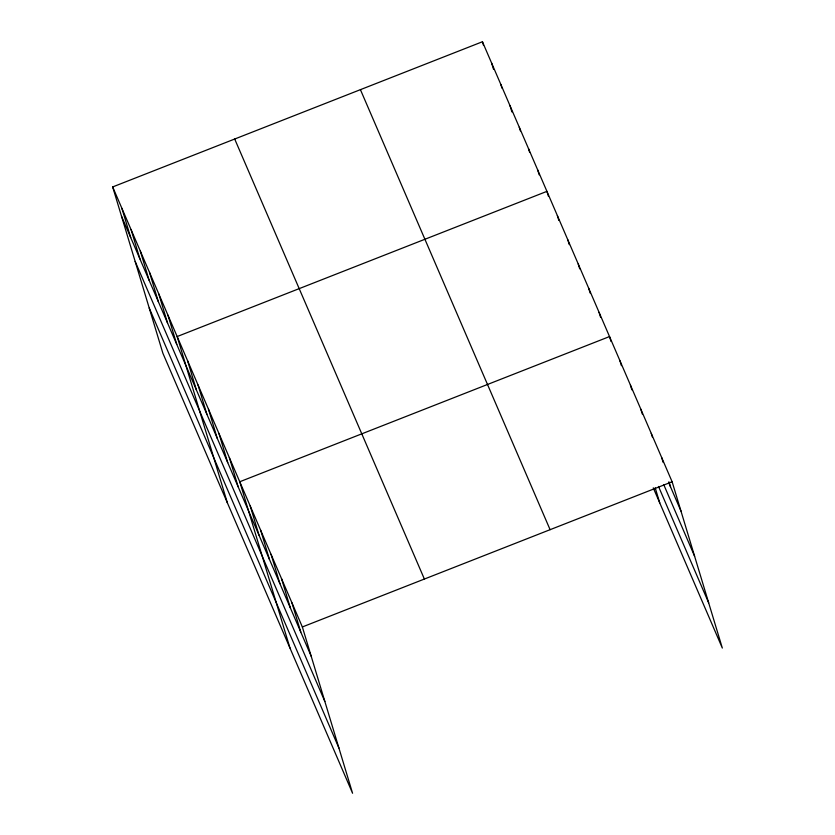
<?xml version="1.0" encoding="UTF-8"?>
<svg xmlns="http://www.w3.org/2000/svg" width="835" height="835" viewBox="0 0 835 835"><rect width="100%" height="100%" fill="white"/><g stroke="black" fill="none" stroke-linecap="round" stroke-linejoin="round"><path stroke-width="1.25" d="M112.673 186.936L302.353 626.96L352.568 793.25L162.877 353.226L112.673 186.936L482.432 41.75L672.123 481.774L722.327 648.064L653.273 487.87M302.353 626.96L672.123 481.774M668.543 482.233L680.963 511.051M663.815 484.811L694.616 556.267M658.502 486.45L708.675 602.849M360.417 89.658L550.098 529.682M234.698 139.027L424.378 579.041M121.513 216.223L311.194 656.237M135.166 261.428L324.846 701.452M149.225 308.021L338.916 748.035M661.685 457.57L663.167 462.444M669.054 481.972L670.526 486.847M651.258 433.365L652.365 437.029M640.821 409.171L642.303 414.045M630.394 384.966L631.865 389.841M619.956 360.762L621.428 365.647M611.001 341.442L609.529 336.568L239.76 481.753L289.964 648.043M655.183 487.786L659.734 502.858M599.092 312.363L600.563 317.237M588.665 288.158L590.136 293.043M578.227 263.964L579.699 268.839M567.8 239.76L569.272 244.634M557.362 215.555L558.834 220.44M548.407 196.235L546.925 191.361L177.166 336.547L227.37 502.837M537.719 169.985L539.191 174.859M528.503 148.609L529.609 152.273M519.286 127.244L520.393 130.897M510.081 105.868L511.918 111.963M500.864 84.492L501.971 88.155M491.648 63.126L493.495 69.221M482.432 41.75L483.538 45.414M291.926 602.755L300.767 632.032M281.489 578.561L290.329 607.838M271.062 554.356L279.902 583.634M260.624 530.152L269.465 559.429M250.197 505.958L259.038 535.235M229.333 457.549L238.173 486.826M218.895 433.355L227.736 462.632M208.458 409.15L217.298 438.427M198.031 384.945L206.871 414.223M187.593 360.751L196.434 390.029M167.95 315.171L176.79 344.448M158.733 293.805L167.574 323.082M149.528 272.429L158.368 301.706M140.311 251.053L149.152 280.341M131.095 229.688L139.936 258.965M121.879 208.312L130.719 237.589"/></g></svg>
